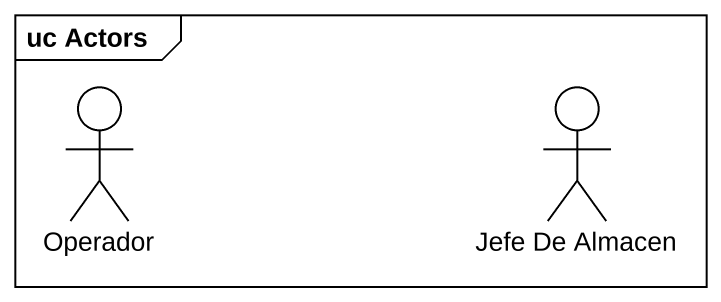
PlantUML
@startuml
mainframe uc Actors
actor Operador
actor "Jefe De Almacen" as Jefe_De_Almacen
@enduml
